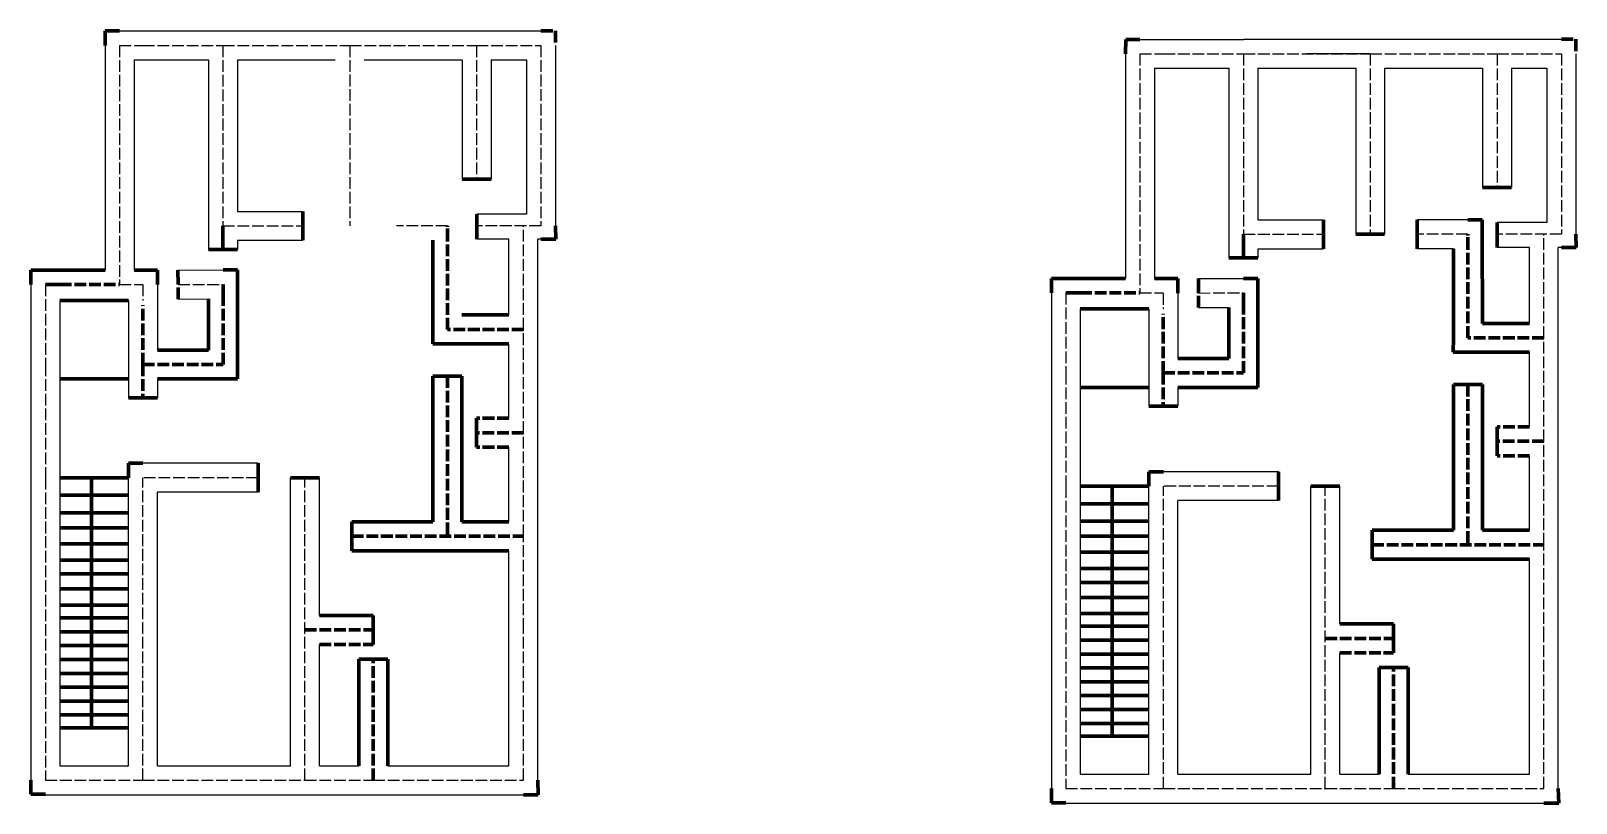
# Model space of a CAD drawing. Header units: inches. Extents: x -1125 to 459, y -725 to 66.
import ezdxf

# ---------------------------------------------------------------- set-up
doc = ezdxf.new("R2010")
doc.units = ezdxf.units.IN
doc.header["$MEASUREMENT"] = 0
doc.linetypes.add('ACAD_ISO02W100', pattern=[15, 12, -3])

msp = doc.modelspace()

# ---------------------------------------------------------------- linework, layer by layer
at = {"color": 255, "linetype": 'Continuous', "lineweight": 100}
for p, q in [((-1048.5, 66.1), (-1048.7, 51.2)), ((-1033.9, 66.1), (-1048.5, 66.1)), ((-2.6, 57.4), (-2.8, 42.6)), ((12, 57.4), (-2.6, 57.4)), ((-682.7, -85.7), (-653, -85.7)), ((363.2, -94.3), (392.8, -94.3)), ((-845.9, -118.9), (-845.9, -148.5)), ((-667.7, -147.2), (-667.7, -121.8)), ((-712.6, -133.7), (-712.6, -133.7)), ((-586.8, -147.2), (-587, -133.7)), ((200, -127.5), (200, -157.2)), ((233.2, -142.3), (262.8, -142.3)), ((296, -127.5), (296, -157.2)), ((333.2, -142.3), (333.2, -142.3)), ((348.1, -127.5), (362.9, -127.5)), ((362.9, -142.3), (362.9, -127.5)), ((363, -233.6), (362.9, -142.3)), ((378.2, -155.8), (378.2, -130.4)), ((459, -155.8), (458.8, -142.3)), ((-942.7, -157.8), (-913, -157.8)), ((-712.6, -239.8), (-712.6, -148.5)), ((-601.9, -147.2), (-586.8, -147.2)), ((333.3, -248.4), (333.3, -157.1)), ((444, -155.8), (459, -155.8)), ((103.2, -166.4), (132.8, -166.4)), ((-1124.7, -193.8), (-1124.7, -179.1)), ((-1124.7, -179.1), (-1095, -179.1)), ((-1095, -179.1), (-1048.7, -179.1)), ((-1019, -179), (-995.1, -179)), ((-995.1, -179), (-995.1, -193.8)), ((-974, -179), (-973.9, -193.8)), ((-927.8, -178.9), (-913, -178.9)), ((-78.8, -202.4), (-78.8, -187.7)), ((-78.8, -187.7), (-49.2, -187.7)), ((-49.2, -187.7), (-2.8, -187.7)), ((26.8, -187.6), (50.8, -187.6)), ((50.8, -187.6), (50.8, -202.5)), ((71.9, -187.6), (71.9, -202.5)), ((118.1, -187.6), (132.9, -187.6)), ((-1109.9, -193.8), (-1095, -193.8)), ((-942.6, -193.8), (-942.6, -193.8)), ((-927.8, -208.6), (-927.8, -193.8)), ((-913, -275.8), (-913, -193.8)), ((-64.1, -202.4), (-49.2, -202.4)), ((103.2, -202.4), (103.2, -202.4)), ((118.1, -217.2), (118.1, -202.4)), ((132.9, -284.4), (132.9, -202.4)), ((-1095, -210.1), (-1033.9, -210.1)), ((-1024.8, -210.1), (-1033.9, -210.1)), ((-942.6, -260.9), (-942.6, -208.6)), ((-49.2, -218.7), (11.9, -218.7)), ((21.1, -218.7), (11.9, -218.7)), ((103.2, -269.6), (103.2, -217.2)), ((-634.7, -224.9), (-682.9, -224.9)), ((-619.7, -224.9), (-619.9, -224.9)), ((411.2, -233.6), (363, -233.6)), ((426.1, -233.6), (426, -233.6)), ((-712.8, -254.6), (-712.6, -239.8)), ((333.1, -263.2), (333.3, -248.4)), ((-1110, -260.9), (-1109.9, -260.9)), ((-995.1, -260.9), (-942.6, -260.9)), ((-697.7, -254.6), (-712.8, -254.6)), ((-634.7, -254.6), (-697.7, -254.6)), ((-619.7, -254.6), (-619.9, -254.6)), ((348.1, -263.2), (333.1, -263.2)), ((411.2, -263.2), (348.1, -263.2)), ((426.1, -263.2), (426, -263.2)), ((-64.1, -269.6), (-64, -269.6)), ((50.8, -269.6), (103.2, -269.6)), ((-927.8, -290.6), (-913.1, -290.6)), ((-712.6, -287.8), (-712.6, -436.9)), ((-682.9, -287.8), (-712.6, -287.8)), ((-682.9, -287.8), (-682.9, -436.9)), ((118.1, -299.2), (132.8, -299.2)), ((333.3, -296.4), (333.3, -445.6)), ((363, -296.4), (333.3, -296.4)), ((363, -296.4), (363, -445.6)), ((-1024.8, -309.8), (-995.1, -309.8)), ((-667.9, -330.9), (-667.9, -360.6)), ((21.1, -318.5), (50.8, -318.5)), ((378, -339.6), (378, -369.2)), ((-1024.7, -391.8), (-1024.7, -376.9)), ((-891.9, -376.9), (-891.9, -406.6)), ((-1095, -391.8), (-1024.7, -391.8)), ((-1062.5, -391.8), (-1062.5, -648)), ((-858.7, -391.8), (-829, -391.8)), ((21.2, -400.4), (21.2, -385.6)), ((154, -385.6), (154, -415.2)), ((-1095, -409.8), (-1024.7, -409.8)), ((-49.2, -400.4), (21.2, -400.4)), ((-16.6, -400.4), (-16.6, -656.6)), ((187.2, -400.4), (216.8, -400.4)), ((-1095, -427.6), (-1024.7, -427.6)), ((-49.2, -418.5), (21.2, -418.5)), ((-1095, -443), (-1024.7, -443)), ((-795.9, -436.9), (-712.6, -436.9)), ((-795.9, -436.9), (-795.9, -466.6)), ((-682.9, -436.9), (-634.7, -436.9)), ((-49.2, -436.2), (21.2, -436.2)), ((-49.2, -451.6), (21.2, -451.6)), ((250, -445.6), (333.3, -445.6)), ((250, -445.6), (250, -475.2)), ((363, -445.6), (411.2, -445.6)), ((-1095, -459.6), (-1024.7, -459.6)), ((-795.9, -466.6), (-634.7, -466.6)), ((-49.2, -468.2), (21.2, -468.2)), ((-1095, -476.2), (-1024.7, -476.2)), ((-1095, -490.4), (-1024.7, -490.4)), ((-49.2, -484.8), (21.2, -484.8)), ((250, -475.2), (411.2, -475.2)), ((-1095, -505.8), (-1024.7, -505.8)), ((-49.2, -499), (21.2, -499)), ((-1095, -522.4), (-1024.7, -522.4)), ((-49.2, -514.4), (21.2, -514.4)), ((-1095, -535.4), (-1024.7, -535.4)), ((-829, -532.9), (-773.9, -532.9)), ((-773.9, -532.9), (-773.9, -562.6)), ((-49.2, -531), (21.2, -531)), ((-1095, -549.6), (-1024.7, -549.6)), ((-49.2, -544), (21.2, -544)), ((216.8, -541.6), (272, -541.6)), ((272, -541.6), (272, -571.2)), ((-1095, -563.8), (-1024.7, -563.8)), ((-49.2, -558.3), (21.2, -558.3)), ((-1095, -578.1), (-1024.7, -578.1)), ((-788.7, -686.9), (-788.7, -577.8)), ((-788.7, -577.8), (-759, -577.8)), ((-759, -686.9), (-759, -577.8)), ((-49.2, -572.5), (21.2, -572.5)), ((-1095, -592.3), (-1024.7, -592.3)), ((-49.2, -586.7), (21.2, -586.7)), ((-49.2, -600.9), (21.2, -600.9)), ((257.2, -695.6), (257.2, -586.4)), ((257.2, -586.4), (286.8, -586.4)), ((286.8, -695.6), (286.8, -586.4)), ((-1095, -606.5), (-1024.7, -606.5)), ((-49.2, -615.1), (21.2, -615.1)), ((-1095, -620.7), (-1024.7, -620.7)), ((-49.2, -629.3), (21.2, -629.3)), ((-1095, -634.9), (-1024.7, -634.9)), ((-1095, -648), (-1024.7, -648)), ((-49.2, -643.6), (21.2, -643.6)), ((-49.2, -656.6), (21.2, -656.6)), ((-1124.7, -701.8), (-1124.7, -716.2)), ((-604.7, -716.6), (-605, -701.8)), ((-78.8, -710.4), (-78.8, -724.8)), ((441.2, -725.2), (440.8, -710.4)), ((-1124.7, -716.2), (-1109.9, -716.2)), ((-619.9, -716.6), (-604.7, -716.6)), ((-78.8, -724.8), (-64, -724.8)), ((426, -725.2), (441.2, -725.2))]:
    msp.add_line(p, q, dxfattribs=at)
for p, q in [((-1033.9, 66.1), (-1009.9, 66.1)), ((-1009.9, 66.1), (-927.9, 66.1)), ((-927.9, 66.1), (-797.9, 66.1)), ((-797.9, 66.1), (-667.9, 66.1)), ((-667.9, 66.1), (-601.9, 66.1)), ((12, 57.4), (36, 57.4)), ((36, 57.4), (118, 57.4)), ((118, 57.5), (248, 57.5)), ((248, 57.5), (378, 57.5)), ((378, 57.5), (444, 57.5)), ((-1019, 36.4), (-1009.9, 36.4)), ((-1009.9, 36.4), (-942.7, 36.4)), ((-913, 36.5), (-812.7, 36.5)), ((-783, 36.5), (-682.7, 36.5)), ((-653, 36.5), (-616.7, 36.5)), ((248, 42.7), (183, 42.7)), ((26.8, 27.8), (36, 27.8)), ((36, 27.8), (103.2, 27.8)), ((132.8, 27.8), (233.2, 27.8)), ((262.8, 27.8), (363.2, 27.8)), ((392.8, 27.8), (429.2, 27.8))]:
    msp.add_line(p, q)
at = {"color": 255, "linetype": 'ACAD_ISO02W100', "lineweight": 100}
for p, q in [((-601.9, 66.1), (-587.1, 66.1)), ((-587.1, 66.1), (-587, 51.3)), ((444, 57.5), (458.8, 57.5)), ((458.8, 57.5), (458.8, 42.7)), ((-697.8, -148.5), (-697.8, -133.6)), ((-697.7, -239.8), (-697.8, -133.6)), ((348.1, -157.1), (348.1, -142.3)), ((348.1, -248.4), (348.1, -142.3)), ((-1095, -193.8), (-1033.9, -193.8)), ((-973.9, -208.7), (-973.9, -193.8)), ((-49.2, -202.4), (11.9, -202.4)), ((72, -217.3), (71.9, -202.5)), ((-1009.9, -275.8), (-1009.9, -215.1)), ((-927.8, -275.8), (-927.8, -208.6)), ((118.1, -284.4), (118.1, -217.2)), ((35.9, -284.4), (35.9, -223.8)), ((-619.7, -239.8), (-697.7, -239.8)), ((426.1, -248.4), (348.1, -248.4)), ((-634.7, -254.6), (-697.7, -254.6)), ((-619.7, -254.6), (-619.9, -254.6)), ((411.2, -263.2), (348.1, -263.2)), ((426.1, -263.2), (426, -263.2)), ((-1110, -275.8), (-1109.9, -275.8)), ((-1009.9, -275.8), (-927.8, -275.8)), ((-1009.9, -275.8), (-1009.9, -309.8)), ((-64.1, -284.4), (-64, -284.4)), ((35.9, -284.4), (118.1, -284.4)), ((35.9, -284.4), (35.9, -318.5)), ((-697.7, -287.8), (-697.7, -451.8)), ((-682.9, -287.8), (-682.9, -436.9)), ((348.1, -296.4), (348.1, -460.4)), ((363, -296.4), (363, -445.6)), ((-634.7, -330.9), (-667.9, -330.9)), ((-619.9, -345.8), (-667.9, -345.8)), ((411.2, -339.6), (378, -339.6)), ((-634.7, -360.6), (-667.9, -360.6)), ((-634.7, -360.6), (-667.9, -360.6)), ((426, -354.4), (378, -354.4)), ((411.2, -369.2), (378, -369.2)), ((411.2, -369.2), (378, -369.2)), ((-795.9, -451.8), (-619.9, -451.8)), ((250, -460.4), (426, -460.4)), ((-843.9, -547.8), (-773.9, -547.8)), ((-829, -562.6), (-773.9, -562.6)), ((202, -556.4), (272, -556.4)), ((-773.9, -701.8), (-773.9, -577.8)), ((216.8, -571.2), (272, -571.2)), ((272, -710.4), (272, -586.4))]:
    msp.add_line(p, q, dxfattribs=at)
at = {"linetype": 'Continuous'}
for p, q in [((-1048.7, 51.2), (-1048.7, -179.1)), ((-587, 51.3), (-587, -133.7)), ((-1019, 36.4), (-1019, -179)), ((-616.7, 36.5), (-616.7, -121.8)), ((-2.8, 42.6), (-2.8, -187.7)), ((458.8, 42.7), (458.8, -142.3)), ((26.8, 27.8), (26.8, -187.6)), ((429.2, 27.8), (429.2, -130.4)), ((-634.7, -224.9), (-634.7, -147.2)), ((-605, -239.8), (-605, -147.2)), ((411.2, -233.6), (411.2, -155.8)), ((440.8, -248.4), (440.8, -155.8)), ((-1124.7, -193.8), (-1124.7, -275.8)), ((-78.8, -202.4), (-78.8, -284.4)), ((-1095, -210.1), (-1095, -275.8)), ((-49.2, -218.7), (-49.2, -284.4)), ((-605, -345.8), (-605, -239.8)), ((440.8, -354.4), (440.8, -248.4)), ((-634.7, -330.9), (-634.7, -254.6)), ((411.2, -339.6), (411.2, -263.2)), ((-1124.7, -275.8), (-1124.7, -391.8)), ((-1095, -275.8), (-1095, -391.8)), ((-78.8, -284.4), (-78.8, -400.4)), ((-49.2, -284.4), (-49.2, -400.4)), ((-605, -451.8), (-605, -345.8)), ((-634.7, -436.9), (-634.7, -360.6)), ((440.8, -460.4), (440.8, -354.4)), ((411.2, -445.6), (411.2, -369.2)), ((-1124.7, -391.8), (-1124.7, -701.8)), ((-1095, -391.8), (-1095, -686.9)), ((-78.8, -400.4), (-78.8, -710.4)), ((-49.2, -400.4), (-49.2, -695.6)), ((-605, -547.8), (-605, -451.8)), ((-634.7, -547.8), (-634.7, -466.6)), ((440.8, -556.4), (440.8, -460.4)), ((411.2, -556.4), (411.2, -475.2)), ((-634.7, -686.9), (-634.7, -547.8)), ((-605, -701.8), (-605, -547.8)), ((411.2, -695.6), (411.2, -556.4)), ((440.8, -710.4), (440.8, -556.4)), ((-1095, -686.9), (-1024.7, -686.9)), ((-995, -686.9), (-858.7, -686.9)), ((-829, -686.9), (-788.7, -686.9)), ((-759, -686.9), (-634.7, -686.9)), ((-49.2, -695.6), (21.2, -695.6)), ((50.8, -695.6), (187.2, -695.6)), ((216.8, -695.6), (257.2, -695.6)), ((286.8, -695.6), (411.2, -695.6)), ((-1109.9, -716.6), (-1009.9, -716.6)), ((-1009.9, -716.6), (-843.9, -716.6)), ((-843.9, -716.6), (-773.9, -716.6)), ((-773.9, -716.6), (-619.9, -716.6)), ((-64, -725.2), (36, -725.2)), ((36, -725.2), (202, -725.2)), ((202, -725.2), (272, -725.2)), ((272, -725.2), (426, -725.2))]:
    msp.add_line(p, q, dxfattribs=at)
at = {"linetype": 'ACAD_ISO02W100'}
for p, q in [((-1033.9, 51.2), (-1009.9, 51.2)), ((-1033.9, 51.2), (-1033.9, -193.8)), ((-1009.9, 51.2), (-927.9, 51.2)), ((-927.9, 51.3), (-797.9, 51.3)), ((-797.9, 51.3), (-667.9, 51.3)), ((-667.9, 51.3), (-601.9, 51.3)), ((-601.9, 51.3), (-601.9, -133.7)), ((-587, 51.3), (-587, -133.7)), ((-1019, 36.4), (-1019, -179)), ((12, 42.6), (36, 42.6)), ((12, 42.6), (12, -202.4)), ((36, 42.6), (118, 42.6)), ((118, 42.7), (248, 42.7)), ((248, 42.7), (378, 42.7)), ((378, 42.7), (444, 42.7)), ((444, 42.7), (444, -142.3)), ((458.8, 42.7), (458.8, -142.3)), ((26.8, 27.8), (26.8, -187.6)), ((-619.9, -239.8), (-619.9, -133.8)), ((426, -248.4), (426, -142.4)), ((-1109.9, -193.8), (-1109.9, -275.8)), ((-64, -202.4), (-64, -284.4)), ((-619.9, -345.8), (-619.9, -239.8)), ((426, -354.4), (426, -248.4)), ((-1109.9, -275.8), (-1109.9, -391.8)), ((-64, -284.4), (-64, -400.4)), ((-619.9, -451.8), (-619.9, -345.8)), ((426, -460.4), (426, -354.4)), ((-1109.9, -391.8), (-1109.9, -701.8)), ((-64, -400.4), (-64, -710.4)), ((-619.9, -547.8), (-619.9, -451.8)), ((426, -556.4), (426, -460.4)), ((-619.9, -701.8), (-619.9, -547.8)), ((426, -710.4), (426, -556.4)), ((-1095, -686.9), (-1024.7, -686.9)), ((-759, -686.9), (-634.7, -686.9)), ((-49.2, -695.6), (21.2, -695.6)), ((286.8, -695.6), (411.2, -695.6)), ((-1109.9, -701.8), (-1009.9, -701.8)), ((-1009.9, -701.8), (-843.9, -701.8)), ((-843.9, -701.8), (-773.9, -701.8)), ((-773.9, -701.8), (-619.9, -701.8)), ((-64, -710.4), (36, -710.4)), ((36, -710.4), (202, -710.4)), ((202, -710.4), (272, -710.4)), ((272, -710.4), (426, -710.4))]:
    msp.add_line(p, q, dxfattribs=at)
at = {"color": 255, "linetype": 'ACAD_ISO02W100'}
for p, q in [((-927.9, 51.2), (-927.9, -133.7)), ((-797.9, 51.3), (-797.9, -133.7)), ((-667.9, 51.3), (-667.9, -85.7)), ((118, 42.6), (118, -142.3)), ((248, 42.7), (248, -142.3)), ((378, 42.7), (378, -94.3)), ((262.8, 27.8), (262.8, -142.3)), ((-913, -118.9), (-845.9, -118.9)), ((-927.9, -133.7), (-845.9, -133.7)), ((-697.8, -133.6), (-749.9, -133.7)), ((-601.9, -133.7), (-667.7, -133.7)), ((118, -142.3), (200, -142.3)), ((132.8, -127.5), (200, -127.5)), ((348.1, -142.3), (296, -142.3)), ((444, -142.3), (378.2, -142.3)), ((-1033.9, -193.8), (-1009.9, -193.8)), ((-1009.9, -193.8), (-1009.9, -210.1)), ((-973.9, -193.8), (-927.8, -193.8)), ((11.9, -202.4), (35.9, -202.4)), ((35.9, -202.5), (35.9, -218.7)), ((71.9, -202.5), (118.1, -202.4)), ((-1009.9, -701.8), (-1009.9, -391.8)), ((-891.9, -391.8), (-1009.9, -391.8)), ((-843.9, -701.8), (-843.9, -391.8)), ((36, -710.4), (36, -400.4)), ((154, -400.4), (36, -400.4)), ((202, -710.4), (202, -400.4))]:
    msp.add_line(p, q, dxfattribs=at)
at = {"color": 255, "linetype": 'Continuous'}
for p, q in [((-942.7, 36.4), (-942.7, -157.8)), ((-913, 36.5), (-913, -118.9)), ((-682.7, 36.5), (-682.7, -85.7)), ((-653, 36.5), (-653, -85.7)), ((103.2, 27.8), (103.2, -166.4)), ((132.8, 27.8), (132.8, -127.5)), ((233.2, 27.8), (233.2, -142.3)), ((262.8, 27.8), (262.8, -142.3)), ((363.2, 27.8), (363.2, -94.3)), ((392.8, 27.8), (392.8, -94.3)), ((-913, -118.9), (-845.9, -118.9)), ((-616.7, -121.8), (-667.7, -121.8)), ((132.8, -127.5), (200, -127.5)), ((348.1, -127.5), (296, -127.5)), ((429.2, -130.4), (378.2, -130.4)), ((-913, -148.5), (-845.9, -148.5)), ((-913, -148.5), (-913, -157.8)), ((-697.8, -148.5), (-697.8, -148.5)), ((-634.7, -147.2), (-667.7, -147.2)), ((-601.9, -147.2), (-605, -147.2)), ((132.8, -157.2), (200, -157.2)), ((132.8, -157.2), (132.8, -166.4)), ((333.3, -157.1), (296, -157.2)), ((348.1, -157.1), (348.1, -157.1)), ((411.2, -155.8), (378.2, -155.8)), ((444, -155.8), (440.8, -155.8)), ((-974, -179), (-927.8, -178.9)), ((71.9, -187.6), (118.1, -187.6)), ((-995.1, -193.8), (-995.1, -260.9)), ((50.8, -202.5), (50.8, -269.6)), ((-1024.8, -210.1), (-1024.8, -309.8)), ((-973.9, -208.7), (-942.6, -208.6)), ((-927.8, -208.6), (-927.8, -208.6)), ((21.1, -218.7), (21.1, -318.5)), ((72, -217.3), (103.2, -217.2)), ((118.1, -217.2), (118.1, -217.2)), ((-995.1, -290.6), (-995.1, -309.8)), ((50.8, -299.2), (50.8, -318.5)), ((-891.9, -376.9), (-1009.9, -376.9)), ((-1024.7, -686.9), (-1024.7, -391.8)), ((-858.7, -686.9), (-858.7, -391.8)), ((-829, -532.9), (-829, -391.8)), ((154, -385.6), (36, -385.6)), ((-995, -686.9), (-995, -406.6)), ((-891.9, -406.6), (-995, -406.6)), ((21.2, -695.6), (21.2, -400.4)), ((187.2, -695.6), (187.2, -400.4)), ((216.8, -541.6), (216.8, -400.4)), ((50.8, -695.6), (50.8, -415.2)), ((154, -415.2), (50.8, -415.2)), ((-829, -686.9), (-829, -562.6)), ((216.8, -695.6), (216.8, -571.2))]:
    msp.add_line(p, q, dxfattribs=at)
at = {"color": 255, "lineweight": 100}
for p, q in [((-927.9, -133.7), (-927.9, -157.8)), ((118, -142.3), (118, -166.4)), ((-913, -193.8), (-913, -178.9)), ((132.9, -202.4), (132.9, -187.6)), ((-913, -290.6), (-913, -275.8)), ((132.9, -299.2), (132.9, -284.4)), ((-1024.8, -290.6), (-1095, -290.6)), ((-927.8, -290.6), (-995.1, -290.6)), ((21.1, -299.2), (-49.2, -299.2)), ((118.1, -299.2), (50.8, -299.2)), ((-1009.9, -376.9), (-1024.7, -376.9)), ((36, -385.6), (21.2, -385.6))]:
    msp.add_line(p, q, dxfattribs=at)

doc.saveas('drawing.dxf')
